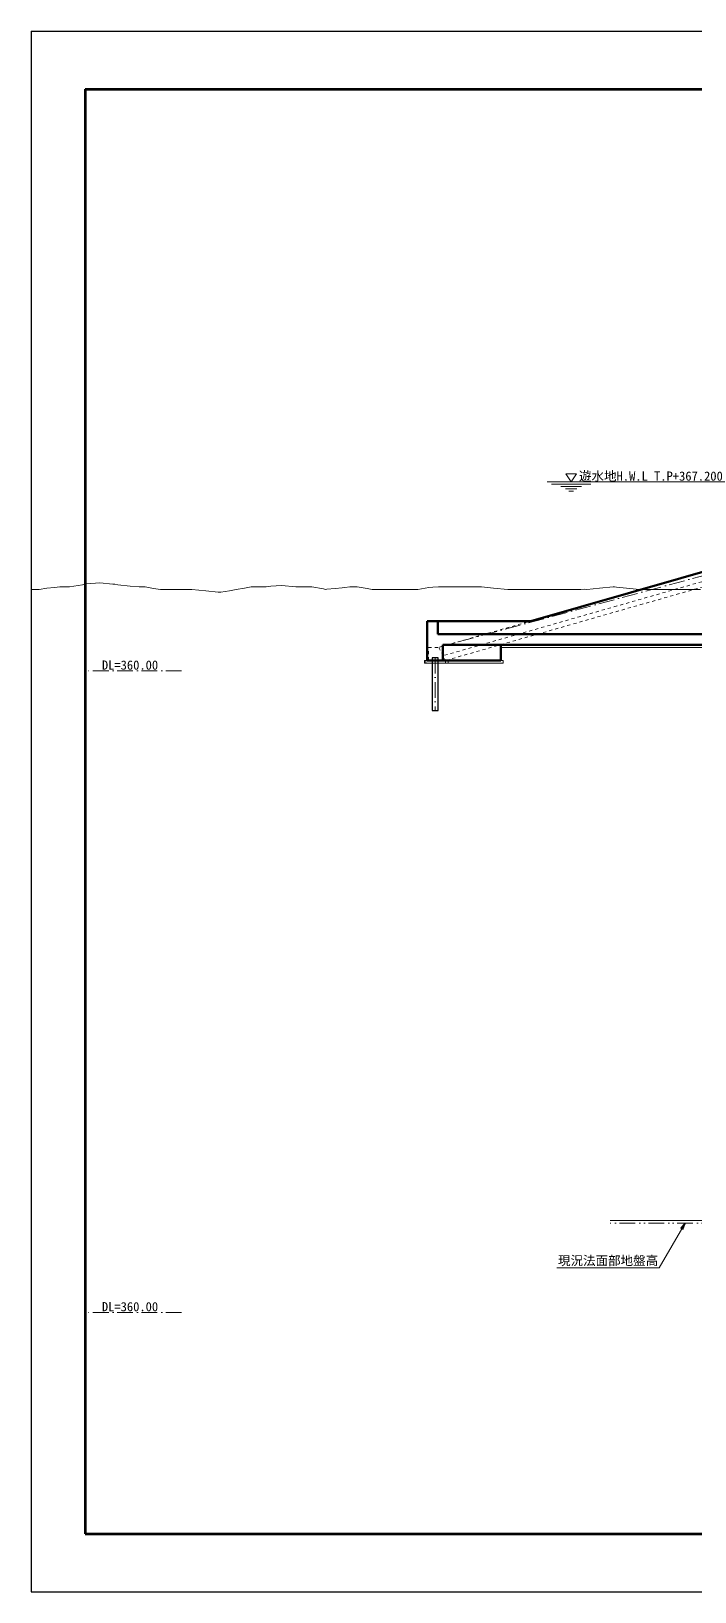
# Model space of a CAD drawing. Header units: millimetres. Extents: x 604133 to 1296463, y 247237 to 595748.
# Drawn here: x 715638 to 740917, y 247237 to 306637 of the extents above; entities that cross this region are included whole.
import ezdxf
from ezdxf.enums import TextEntityAlignment as Align

# ---------------------------------------------------------------- set-up
doc = ezdxf.new("R2010")
doc.units = ezdxf.units.MM
doc.header["$LTSCALE"] = 100
for name, pattern in [('SXF_一点短鎖線', [9.25, 6, -1.5, 0.25, -1.5]), ('SXF_二点短鎖線', [11, 6, -1.5, 0.25, -1.5, 0.25, -1.5]), ('SXF_跳び破線', [12, 6, -6]), ('破線1', [7.5, 6, -1.5])]:
    doc.linetypes.add(name, pattern=pattern)
doc.layers.get('Defpoints').update_dxf_attribs({"color": 153})
for name, color, linetype, lineweight in [('D-BGD', 7, 'Continuous', 13), ('D-BMK', 2, 'SXF_一点短鎖線', 13), ('D-BYP-STR3', 2, 'Continuous', 13), ('D-BYP-STR4', 6, 'Continuous', 25), ('D-BYP-STR6', 2, 'SXF_一点短鎖線', 13), ('D-BYP-STR7', 2, 'Continuous', 13), ('D-STR', 1, 'Continuous', 50), ('D-STR-HTXT', 7, 'Continuous', 13), ('D-STR-TXT', 7, 'Continuous', 13), ('D-TTL', 2, 'Continuous', 140)]:
    doc.layers.add(name, color=color, linetype=linetype, lineweight=lineweight)
doc.styles.add('MS ゴシック', font='MS Gothic.ttf')
doc.styles.add('ＭＳ ゴシック', font='MS Gothic.ttf')
doc.dimstyles.new('DIM-100-F', dxfattribs={"dimscale": 100, "dimtxt": 3.5, "dimasz": 2.5, "dimexe": 0, "dimexo": 2, "dimgap": 0.8, "dimtad": 1, "dimdec": 0, "dimzin": 0, "dimdsep": 46, "dimtxsty": 'MS ゴシック', "dimblk": 'OPEN', "dimcen": 0.1, "dimclrd": 256, "dimclre": 256, "dimclrt": 256, "dimaunit": 1, "dimadec": 4, "dimazin": 0, "dimtfac": 1, "dimtdec": 0, "dimtmove": 2, "dimatfit": 3, "dimldrblk": 'OPEN', "dimfxl": 1, "dimtolj": 1, "dimtzin": 0, "dimlwd": -1, "dimlwe": -1, "dimarcsym": 2})

# ---------------------------------------------------------------- blocks, each defined once
blk = doc.blocks.new('_Open')
at = {"color": 0, "linetype": 'ByBlock', "lineweight": -2}
for p, q in [((-1, 0.17), (0, 0)), ((-1, -0.17), (0, 0)), ((0, 0), (-1, 0))]:
    blk.add_line(p, q, dxfattribs=at)

msp = doc.modelspace()

# ---------------------------------------------------------------- linework, layer by layer
at = {"layer": 'D-BGD', "linetype": 'SXF_二点短鎖線'}
msp.add_line((748547.4, 261264.5, 354000), (737696.4, 261264.5, 354000), dxfattribs=at)
at = {"layer": 'D-BGD', "linetype": 'Continuous', "lineweight": 13, "elevation": 354000}
for points in [[(741136.2, 285385.5), (740817.6, 285385.5), (740742.7, 285385.5), (740641.4, 285385.5), (740166, 285385.5), (739814.2, 285385.5), (739589.3, 285385.5), (739285.3, 285385.5), (739012.6, 285385.5), (738810.8, 285385.5), (738435.9, 285422.8), (737929.2, 285473.3), (737859.2, 285485.5), (737807.4, 285485.5), (737282.5, 285433.2), (736804, 285385.5), (736705.8, 285395.3), (736573.1, 285385.5), (736129.1, 285385.5), (735800.6, 285385.5), (735552.4, 285385.5), (735276.7, 285385.5), (734975.7, 285385.5), (734797.2, 285385.5), (734399, 285385.5), (733860.8, 285385.5), (733822.3, 285385.5), (733793.7, 285385.5), (733245.6, 285440.1), (732790.3, 285485.5), (732668.9, 285485.5), (732504.7, 285485.5), (732092.2, 285485.5), (731786.9, 285485.5), (731515.5, 285485.5), (731148.6, 285485.5), (730938.8, 285470), (730783.5, 285458.6), (730362.1, 285385.5), (729792.4, 285385.5), (729785.4, 285385.5), (729780.1, 285385.5), (729208.7, 285385.5), (728776.7, 285385.5), (728632, 285385.5), (728436.3, 285419.4), (728055.3, 285485.5), (727773.3, 285485.5), (727586.1, 285466.8), (727478.6, 285456.1), (727219.9, 285430.3), (726901.9, 285398.6), (726853.7, 285385.5), (726769.9, 285408.3), (726325.2, 285485.5), (725766.5, 285485.5), (725748.5, 285485.5), (725724.1, 285489.7), (725171.8, 285544.7), (724763.1, 285514.6), (724595.1, 285485.5), (724367.9, 285485.5), (724018.4, 285485.5), (723759.7, 285440.6), (723441.7, 285385.5), (723191.5, 285342.1), (722865, 285285.5), (722756.3, 285285.5), (722288.3, 285332.1), (721752.9, 285385.5), (721711.6, 285385.5), (721655.7, 285385.5), (721134.9, 285385.5), (720749.5, 285385.5), (720558.2, 285385.5), (720299.6, 285430.3), (719981.5, 285485.5), (719746.1, 285485.5), (719404.8, 285519.5), (718943.5, 285565.5), (718828.1, 285585.5), (718742.7, 285585.5), (718251.4, 285634.4), (717739.3, 285596.7), (717674.7, 285585.5), (717587.3, 285570.3), (717098, 285485.5), (716735.9, 285485.5), (716521.3, 285464.1), (716231.2, 285435.2), (715944.6, 285385.5), (715732.5, 285385.5), (715638.5, 285385.5)], [(737688.5, 261364.5), (737833.1, 261364.5), (738019.2, 261364.5), (738164.5, 261364.5), (738645.5, 261364.5), (738798.9, 261364.5), (739087.8, 261364.5), (739205.2, 261364.5), (739427.4, 261364.5), (739445.3, 261364.5), (739470, 261364.5), (739803.4, 261364.5), (739911.8, 261364.5), (740039, 261364.5), (740164.9, 261364.5), (740367, 261364.5), (740528, 261364.5), (740618.4, 261364.5), (740628, 261364.5), (740893.4, 261364.5), (741204.7, 261364.5)]]:
    msp.add_lwpolyline(points, dxfattribs=at)
at = {"layer": 'D-BMK', "linetype": 'SXF_一点短鎖線'}
for p, q in [((731022.9, 282785.5, 354000), (731022.9, 280785.5, 354000)), ((721365.3, 282285.5, 354000), (717688.5, 282285.5, 354000)), ((721365.3, 257864.5, 354000), (717688.5, 257864.5, 354000))]:
    msp.add_line(p, q, dxfattribs=at)
at = {"layer": 'D-BYP-STR3', "linetype": 'SXF_跳び破線', "ltscale": 0.2}
for p, q in [((743768.4, 286785.5, 354000), (731168.4, 283185.5, 354000)), ((743722.9, 286408.5, 354000), (731327.7, 282867, 354000)), ((744020.4, 286285.5, 354000), (731420.4, 282685.5, 354000))]:
    msp.add_line(p, q, dxfattribs=at)
at = {"layer": 'D-BYP-STR3', "linetype": 'SXF_跳び破線', "ltscale": 0.2, "elevation": 354000}
msp.add_lwpolyline([(730768.4, 282685.5), (730768.4, 283185.5), (731168.4, 283185.5), (731418.4, 282685.5)], close=True, dxfattribs=at)
at = {"layer": 'D-BYP-STR4', "elevation": 354000}
msp.add_lwpolyline([(730907.9, 282785.5), (730907.9, 280785.5), (731137.9, 280785.5), (731137.9, 282785.5)], close=True, dxfattribs=at)
at = {"layer": 'D-BYP-STR6', "linetype": 'SXF_一点短鎖線', "elevation": 354000}
msp.add_lwpolyline([(779522.9, 282785.5), (771724.9, 286684.5), (764484.9, 290304.5), (757484.9, 290304.5), (731514.6, 283285.5)], dxfattribs=at)
at = {"layer": 'D-BYP-STR7'}
msp.add_line((733522.9, 283185.5, 354000), (742822.9, 283185.5, 354000), dxfattribs=at)
at = {"layer": 'D-BYP-STR7', "elevation": 354000}
for points in [[(730722.9, 282685.5), (730622.9, 282685.5), (730622.9, 282585.5), (731420.9, 282585.5), (731420.9, 282685.5), (731320.9, 282685.5)], [(730622.9, 282585.5), (733622.9, 282585.5), (733622.9, 282685.5), (733522.9, 282685.5)]]:
    msp.add_lwpolyline(points, dxfattribs=at)
at = {"layer": 'D-BYP-STR7', "linetype": 'SXF_跳び破線', "ltscale": 0.2, "elevation": 354000}
msp.add_lwpolyline([(730768.4, 282685.5), (730668.4, 282685.5), (730668.4, 282585.5), (731518.4, 282585.5), (731518.4, 282685.5), (731418.4, 282685.5)], dxfattribs=at)
at = {"layer": 'D-STR', "ltscale": 1500}
msp.add_line((734668.4, 284185.5, 354000), (742822.9, 286515.3, 354000), dxfattribs=at)
at = {"layer": 'D-STR'}
for p, q in [((730722.9, 284185.5, 354000), (730722.9, 283685.5, 354000)), ((730722.9, 284185.5, 354000), (734668.4, 284185.5, 354000)), ((730722.9, 283685.5, 354000), (730722.9, 282685.5, 354000)), ((744222.9, 283685.5, 354000), (731122.9, 283685.5, 354000)), ((731322.9, 283285.5, 354000), (742822.9, 283285.5, 354000)), ((731322.9, 282685.5, 354000), (731322.9, 283285.5, 354000)), ((733522.9, 283285.5, 354000), (733522.9, 282685.5, 354000)), ((742822.9, 283285.5, 354000), (738745.8, 283285.5, 354000)), ((731322.9, 282685.5, 354000), (730722.9, 282685.5, 354000)), ((733522.9, 282685.5, 354000), (731322.9, 282685.5, 354000))]:
    msp.add_line(p, q, dxfattribs=at)
at = {"layer": 'D-STR', "linetype": '破線1', "ltscale": 100}
msp.add_line((731122.9, 284185.5, 354000), (731122.9, 283685.5, 354000), dxfattribs=at)
at = {"layer": 'D-STR', "ltscale": 0.01}
msp.add_line((731377.5, 284185.5, 354000), (731777.5, 284185.5, 354000), dxfattribs=at)
at = {"layer": 'D-STR-HTXT'}
for p, q in [((735287.8, 289485.5, 354000), (755220.4, 289485.5, 354000)), ((736958.5, 289397.5, 354000), (735458.5, 289397.5, 354000)), ((736598.5, 289309.5, 354000), (735818.5, 289309.5, 354000)), ((736408.5, 289785.5, 354000), (736008.5, 289785.5, 354000)), ((736208.5, 289485.5, 354000), (736008.5, 289785.5, 354000)), ((736208.5, 289485.5, 354000), (736408.5, 289785.5, 354000)), ((736428.5, 289221.5, 354000), (735988.5, 289221.5, 354000)), ((736296.5, 289133.5, 354000), (736120.5, 289133.5, 354000)), ((739563.2, 259564.2, 354000), (735663.2, 259564.2, 354000))]:
    msp.add_line(p, q, dxfattribs=at)
at = {"layer": 'D-TTL'}
for p, q in [((717688.5, 304436.9, 354000), (797688.5, 304436.9, 354000)), ((717688.5, 304436.9, 354000), (717688.5, 249436.9, 354000)), ((717688.5, 249436.9, 354000), (797688.5, 249436.9, 354000))]:
    msp.add_line(p, q, dxfattribs=at)
at = {"layer": 'Defpoints', "color": 1}
for p, q in [((715638.5, 306636.9, 354000), (715638.5, 247236.9, 354000)), ((715638.5, 306636.9, 354000), (799738.5, 306636.9, 354000)), ((715638.5, 247236.9, 354000), (799738.5, 247236.9, 354000))]:
    msp.add_line(p, q, dxfattribs=at)

# ---------------------------------------------------------------- texts
at = {"layer": 'D-STR-TXT', "ltscale": 0.01, "style": 'ＭＳ ゴシック'}
msp.add_text('遊水地H.W.L T.P+367.200', height=350, dxfattribs=at).set_placement((736503.9, 289528.6, 354000))
at = {"layer": 'D-STR-TXT', "color": 7, "style": 'ＭＳ ゴシック'}
for p in [(718331.8, 282335.5, 354000), (718331.8, 257914.5, 354000)]:
    msp.add_text('DL=360.00', height=350, dxfattribs=at).set_placement(p)
at = {"layer": 'D-STR-TXT', "style": 'MS ゴシック'}
msp.add_text('現況法面部地盤高', height=350, dxfattribs=at).set_placement((737613.2, 259564.2, 354000), align=Align.BOTTOM_CENTER)

# ---------------------------------------------------------------- leaders
at = {"layer": 'D-STR-HTXT'}
msp.add_leader([(740544.9, 261264.5, 354000), (739563.2, 259564.2, 354000)], dimstyle='DIM-100-F', override={"dimgap": 0.8, "dimtad": 0}, dxfattribs=at)

doc.saveas('drawing.dxf')
